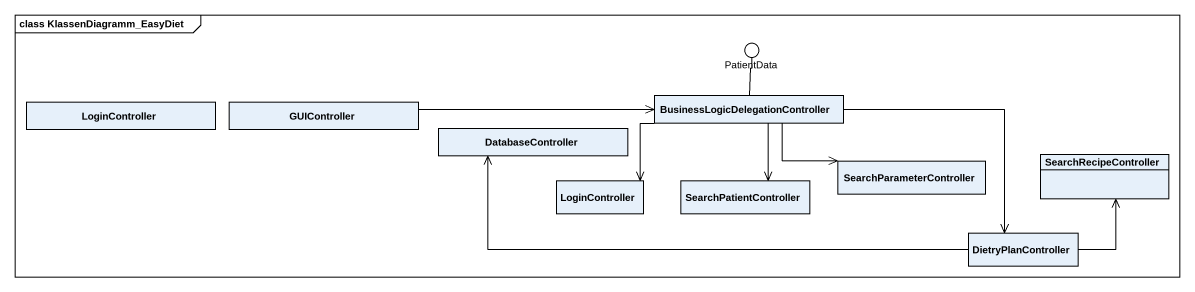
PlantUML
@startuml
mainframe class KlassenDiagramm_EasyDiet
allowmixing
hide circle
hide empty members
() PatientData
class LoginController
class GUIController
class "BusinessLogicDelegationController" as BusinessLogicDelegationContr
class DatabaseController
class "LoginController" as LoginController_2
class SearchPatientController
class SearchParameterController
class SearchRecipeController
class DietryPlanController
GUIController -right-> BusinessLogicDelegationContr
BusinessLogicDelegationContr -up- PatientData
BusinessLogicDelegationContr -left-> LoginController_2
BusinessLogicDelegationContr --> SearchPatientController
BusinessLogicDelegationContr -right-> SearchParameterController
BusinessLogicDelegationContr -right-> DietryPlanController
DietryPlanController -left-> DatabaseController
DietryPlanController -up-> SearchRecipeController
@enduml
